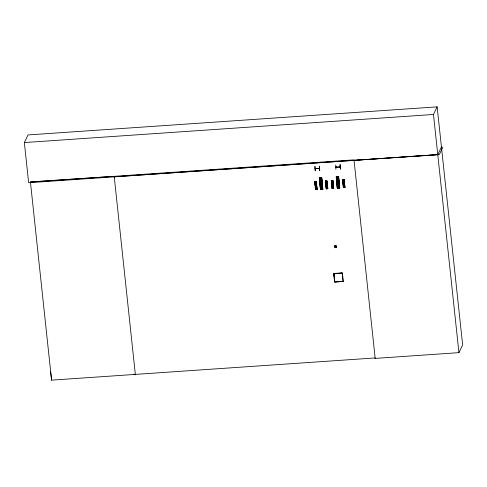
<?xml version="1.0" encoding="UTF-8"?>
<svg xmlns="http://www.w3.org/2000/svg" width="487" height="487" viewBox="0 0 487 487"><rect width="100%" height="100%" fill="white"/><g stroke="black" fill="none" stroke-linecap="round" stroke-linejoin="round"><path stroke-width="0.73" d="M315.223 168.739L315.655 168.612M319.484 168.472L315.192 168.733M441.502 146.867L437.758 154.641L28.636 182.728L24.35 142.563L28.021 134.942L437.143 106.854L462.65 344.942L458.943 352.649L375.124 358.408M315.357 170.712L314.919 166.457M315.259 168.411L319.435 168.301M315.259 168.435L315.278 168.624M315.527 168.739L315.613 168.435M319.009 168.478L319.137 168.167M319.338 166.231L319.703 170.505L319.515 166.231M314.943 182.564L316.416 182.455M315.071 183.867L316.538 183.757M315.497 189.51L314.742 181.815L316.337 181.675L317.153 189.425L316.215 181.742M315.15 184.536L316.605 184.451M315.223 185.316L316.672 185.261M319.618 178.845L321.797 178.717M319.673 179.666L321.877 179.502M319.801 180.799L321.986 180.671M322.887 189.169L321.688 177.548M319.886 181.876L322.09 181.712M320.02 183.009L322.199 182.881M326.649 188.749L326.26 188.755L325.541 181.03L327.081 180.994L327.812 188.688L327.313 188.719L326.57 181.024L327.343 188.719M325.614 181.809L327.057 181.748M325.651 182.357L327.124 182.248M325.742 183.112L327.185 183.051M327.623 188.7L326.777 181.012M325.809 183.806L327.252 183.745M335.713 165.026L335.89 169.354M335.939 167.035C336.614 166.931 335.987 167.729 336.03 166.986M336.395 167.157L336.328 166.968M332.043 188.378L331.276 180.683L331.787 180.653L332.213 188.366L331.416 180.622L332.956 180.592L333.686 188.286L333.303 188.292L332.931 180.592M331.525 181.955L332.998 181.84M340.078 164.758L340.711 169.062L340.109 164.807M340.084 164.801L340.711 169.056M331.684 183.398L333.138 183.319M340.322 166.913L339.877 167.09L339.908 166.743M331.757 184.183L333.199 184.123M340.212 166.724L339.78 167.053M340.182 167.071L340.303 166.761M336.45 177.688L338.635 177.566M336.529 178.473L338.709 178.345M336.62 179.685L338.818 179.514M337.26 188.146L336.322 176.55L338.654 176.471L339.743 188.006L338.52 176.391M336.742 180.683L338.922 180.555M336.834 181.895L339.037 181.724M343.792 179.843C345.423 179.733 341.795 179.892 343.11 179.873L343.84 187.574L343.341 187.598L342.598 179.904L344.193 179.764L345.009 187.507L344.51 187.538L344.072 179.825M342.799 180.653L344.272 180.543M342.927 181.955L344.394 181.846M344.193 179.764L344.826 187.519M342.994 182.649L344.461 182.54M343.085 183.404L344.54 183.319M333.912 273.749L342.178 273.122L343.006 281.224L334.77 281.79L333.912 273.749L342.178 273.122M334.557 282.046L343.305 281.383L334.557 282.046L333.674 273.469L342.398 272.866L343.274 281.443M334.77 281.79L333.942 273.688M458.943 352.649L433.473 114.475L437.143 106.854M442.92 147.074L439.28 154.641L354.037 160.326M319.435 168.465L319.101 168.496M335.975 167.12L340.2 166.84M322.918 189.163L320.397 189.297L319.295 177.761L321.816 177.627M319.32 177.761L320.062 177.718L321.128 189.26L320.58 189.26L319.746 177.737M320.062 177.718L321.11 189.26M322.589 189.181L321.67 177.591L321.213 177.639M315.479 189.51L317.159 189.419L316.672 189.449L316.02 181.736L316.404 181.73M337.668 188.122L337.984 188.104L336.894 176.562L336.292 176.574M336.882 176.562L337.941 188.104M339.756 188.006L338.989 188.049L337.887 176.513L338.502 176.434M326.26 188.755L325.529 181.048L326.984 180.969L327.714 188.676M325.407 181.085L325.913 181.054L326.637 188.755L326.138 188.779M332.554 180.598L332.858 180.567L333.656 188.286L332.012 188.378L331.404 180.647M344.54 187.538L343.877 179.819L344.26 179.819M315.759 189.492L315.156 181.761L315.588 189.492M315.917 181.754L316.653 189.449L317.061 189.394M322.771 189.126L322.151 189.206L321.243 177.615L322.443 189.193M327.818 188.688L326.801 181.012M333.473 188.299L332.578 180.58L333.218 188.317L333.692 188.286M339.603 187.958L337.229 188.14L336.182 176.604M336.414 176.592L337.436 188.11L337.996 188.098M343.335 187.598L345.015 187.507L344.504 187.538M342.738 179.849L343.469 187.574L343.846 187.568M340.176 167.053L335.963 167.309M315.119 170.785L314.931 166.457M319.88 177.706L320.982 189.242M321.079 177.67L322.181 189.206M321.505 177.645L322.631 189.181M336.602 176.58L337.71 188.116M338.362 176.489L339.463 188.025M314.748 181.815L315.247 181.791L315.966 189.486M325.529 181.048L325.906 181.054L326.625 188.755M331.592 180.665L332.524 188.347L331.781 180.653M315.984 189.486L315.606 189.473L314.882 181.761L316.325 181.7M320.556 189.266L319.582 177.749M24.35 142.563L433.473 114.475M114.244 176.787L437.789 154.574M334.575 245.746L336.438 245.606L336.706 247.499M336.645 247.566L334.782 247.706L334.514 245.813M51.585 380.146L375.13 357.939L375.185 358.402L353.988 159.858L30.438 182.071L51.585 380.146L50.605 371.538M30.419 181.913L114.195 176.324L135.392 374.862M319.703 170.505L319.515 166.225M337.308 186.917L339.494 186.789M320.476 188.073L322.656 187.945M343.39 186.783L344.845 186.698M332.061 187.556L333.522 187.477M326.193 187.964L327.648 187.879M315.533 188.694L316.988 188.609M344.419 187.41L343.98 187.507M326.393 188.713L327.623 188.639M326.266 188.743L327.721 188.658M338.173 176.501L339.189 188.019M342.604 179.904L343.104 179.873L343.743 187.562M314.937 181.809L315.698 189.498L316.964 189.37L316.142 181.742M133.846 374.217L135.343 374.4M342.726 179.867L343.463 187.562M332.639 180.61L333.376 188.305M344.638 187.501L343.901 179.806M316.106 181.742L316.781 189.413M343.999 179.831L344.796 187.519M342.885 179.886L343.652 187.58M336.712 176.55L337.82 188.085M333.102 188.256L332.658 188.286M325.681 181.067L326.454 188.761M325.626 181.073L326.357 188.767M321.633 177.615L322.741 189.151M319.344 177.761L320.446 189.297M315.594 184.823C316.1 186.01 316.483 183.909 315.594 184.823M326.253 184.086C326.759 185.273 327.142 183.179 326.253 184.086M332.128 183.684C332.633 184.865 333.011 182.789 332.128 183.684M343.451 182.905C343.95 184.086 344.352 182.016 343.451 182.905M315.01 183.063L316.465 182.978L315.01 183.063M325.882 184.585L327.337 184.5L325.882 184.585M331.489 181.407L332.944 181.322L331.489 181.407M331.617 182.71L333.071 182.625L331.617 182.71M342.866 181.152L344.321 181.067L342.866 181.152M335.05 246.105L335.068 247.177L336.17 247.195L336.152 246.124L335.05 246.105"/></g></svg>
